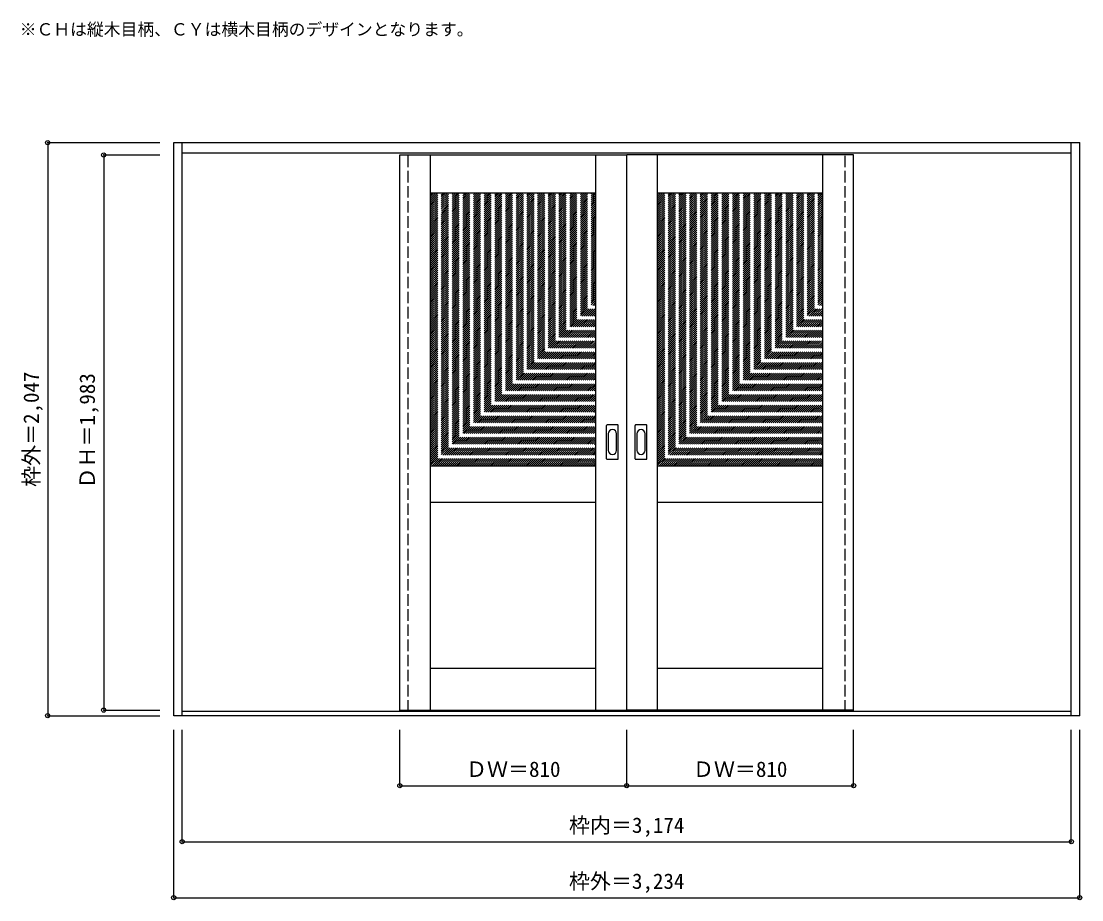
# Model space of a CAD drawing. Units: millimetres, scale not verified. Extents: x -2116 to 1670, y -1921 to 1217.
import ezdxf
from ezdxf.enums import TextEntityAlignment as Align

# ---------------------------------------------------------------- set-up
doc = ezdxf.new("R2010")
doc.units = ezdxf.units.MM
doc.header["$LTSCALE"] = 30
doc.header["$PDMODE"] = 32
doc.header["$PDSIZE"] = 15
doc.linetypes.add('DASHED1', pattern=[1.8, 1.2, -0.6])
for name, color, linetype in [('0-0', 4, 'DASHED1'), ('0-1_寸法', 7, 'Continuous'), ('0-2_文字', 7, 'Continuous')]:
    doc.layers.add(name, color=color, linetype=linetype)
doc.styles.add('ＭＳ ゴシック', font='')
doc.styles.get('ＭＳ ゴシック').set_extended_font_data('MS Gothic')

msp = doc.modelspace()

# ---------------------------------------------------------------- linework, layer by layer
at = {"layer": '0-0', "color": 3, "linetype": 'Continuous'}
for p, q in [((-1571.31, 783.44), (1662.69, 783.44)), ((-1571.31, -1263.56), (-1571.31, 783.44)), ((-1541.31, -1263.56), (-1541.31, 783.44)), ((1632.69, -1263.56), (1632.69, 783.44)), ((1662.69, -1263.56), (1662.69, 783.44)), ((-1541.31, 747.44), (1632.69, 747.44)), ((-764.31, -1243.56), (-764.31, 739.44)), ((-764.31, 739.44), (45.69, 739.44)), ((-654.31, -1243.56), (-654.31, 739.44)), ((-64.31, -1243.56), (-64.31, 739.44)), ((45.69, -1243.56), (45.69, 739.44)), ((855.69, 739.44), (45.69, 739.44)), ((155.69, -1243.56), (155.69, 739.44)), ((745.69, -1243.56), (745.69, 739.44)), ((855.69, -1243.56), (855.69, 739.44)), ((-654.31, 604.44), (-64.31, 604.44)), ((155.69, 604.44), (745.69, 604.44)), ((-26.31, -345.56), (-26.31, -226.56)), ((14.19, -225.06), (-24.81, -225.06)), ((15.69, -345.56), (15.69, -226.56)), ((75.69, -345.56), (75.69, -226.56)), ((116.19, -225.06), (77.19, -225.06)), ((117.69, -345.56), (117.69, -226.56)), ((-654.31, -370.56), (-64.31, -370.56)), ((-24.81, -347.06), (14.19, -347.06)), ((77.19, -347.06), (116.19, -347.06)), ((155.69, -370.56), (745.69, -370.56)), ((-654.31, -500.56), (-64.31, -500.56)), ((155.69, -500.56), (745.69, -500.56)), ((-654.31, -1093.56), (-64.31, -1093.56)), ((155.69, -1093.56), (745.69, -1093.56)), ((1632.69, -1248.56), (-1541.31, -1248.56)), ((-764.31, -1243.56), (45.69, -1243.56)), ((855.69, -1243.56), (45.69, -1243.56)), ((1662.69, -1263.56), (-1571.31, -1263.56))]:
    msp.add_line(p, q, dxfattribs=at)
at = {"layer": '0-0'}
for p, q in [((-764.31, -1248.56), (-764.31, 747.44)), ((-734.31, -1248.56), (-734.31, 747.44)), ((-734.31, -1243.56), (-734.31, 739.44)), ((825.69, -1248.56), (825.69, 747.44)), ((825.69, -1243.56), (825.69, 739.44)), ((855.69, -1248.56), (855.69, 747.44)), ((-654.31, 19.7), (-69.57, 604.44)), ((-654.31, 26.77), (-76.64, 604.44)), ((-654.31, 33.85), (-83.71, 604.44)), ((-654.31, 40.92), (-90.79, 604.44)), ((-654.31, 47.99), (-97.86, 604.44)), ((-654.31, 55.06), (-104.93, 604.44)), ((-654.31, 62.13), (-112, 604.44)), ((-654.31, 69.2), (-119.07, 604.44)), ((-654.31, 76.27), (-126.14, 604.44)), ((-654.31, 83.34), (-133.21, 604.44)), ((-654.31, 90.41), (-140.28, 604.44)), ((-654.31, 97.49), (-147.35, 604.44)), ((-654.31, 104.56), (-154.42, 604.44)), ((-654.31, 111.63), (-161.5, 604.44)), ((-654.31, 118.7), (-168.57, 604.44)), ((-654.31, 125.77), (-175.64, 604.44)), ((-654.31, 132.84), (-182.71, 604.44)), ((-654.31, 139.91), (-189.78, 604.44)), ((-654.31, 146.98), (-196.85, 604.44)), ((-654.31, 154.05), (-203.92, 604.44)), ((-654.31, 161.12), (-210.99, 604.44)), ((-654.31, 168.2), (-218.06, 604.44)), ((-654.31, 175.27), (-225.14, 604.44)), ((-654.31, 182.34), (-232.21, 604.44)), ((-654.31, 189.41), (-239.28, 604.44)), ((-654.31, 196.48), (-246.35, 604.44)), ((-654.31, 203.55), (-253.42, 604.44)), ((-654.31, 210.62), (-260.49, 604.44)), ((-654.31, 217.69), (-267.56, 604.44)), ((-654.31, 224.76), (-274.63, 604.44)), ((-654.31, 231.84), (-281.7, 604.44)), ((-654.31, 238.91), (-288.78, 604.44)), ((-654.31, 245.98), (-295.85, 604.44)), ((-654.31, 253.05), (-302.92, 604.44)), ((-654.31, 260.12), (-309.99, 604.44)), ((-654.31, 267.19), (-317.06, 604.44)), ((-654.31, 274.26), (-324.13, 604.44)), ((-654.31, 281.33), (-331.2, 604.44)), ((-654.31, 288.4), (-338.27, 604.44)), ((-654.31, 295.48), (-345.34, 604.44)), ((-654.31, 302.55), (-352.41, 604.44)), ((-654.31, 309.62), (-359.49, 604.44)), ((-654.31, 316.69), (-366.56, 604.44)), ((-654.31, 323.76), (-373.63, 604.44)), ((-654.31, 330.83), (-380.7, 604.44)), ((-654.31, 337.9), (-387.77, 604.44)), ((-654.31, 344.97), (-394.84, 604.44)), ((-654.31, 352.04), (-401.91, 604.44)), ((-654.31, 359.11), (-408.98, 604.44)), ((-654.31, 366.19), (-416.05, 604.44)), ((-654.31, 373.26), (-423.13, 604.44)), ((-654.31, 380.33), (-430.2, 604.44)), ((-654.31, 387.4), (-437.27, 604.44)), ((-654.31, 394.47), (-444.34, 604.44)), ((-654.31, 401.54), (-451.41, 604.44)), ((-654.31, 408.61), (-458.48, 604.44)), ((-654.31, 415.68), (-465.55, 604.44)), ((-654.31, 422.75), (-472.62, 604.44)), ((-654.31, 429.83), (-479.69, 604.44)), ((-654.31, 436.9), (-486.77, 604.44)), ((-654.31, 443.97), (-493.84, 604.44)), ((-654.31, 451.04), (-500.91, 604.44)), ((-654.31, 458.11), (-507.98, 604.44)), ((-654.31, 465.18), (-515.05, 604.44)), ((-654.31, 472.25), (-522.12, 604.44)), ((-654.31, 479.32), (-529.19, 604.44)), ((-654.31, 486.39), (-536.26, 604.44)), ((-654.31, 493.47), (-543.33, 604.44)), ((-654.31, 500.54), (-550.4, 604.44)), ((-654.31, 507.61), (-557.48, 604.44)), ((-654.31, 514.68), (-564.55, 604.44)), ((-654.31, 521.75), (-571.62, 604.44)), ((-654.31, 528.82), (-578.69, 604.44)), ((-654.31, 535.89), (-585.76, 604.44)), ((-654.31, 542.96), (-592.83, 604.44)), ((-654.31, 550.03), (-599.9, 604.44)), ((-654.31, 557.1), (-606.97, 604.44)), ((-654.31, 564.18), (-614.04, 604.44)), ((-654.31, 571.25), (-621.12, 604.44)), ((-654.31, 578.32), (-628.19, 604.44)), ((-654.31, 585.39), (-635.26, 604.44)), ((-654.31, 592.46), (-642.33, 604.44)), ((-654.31, 599.53), (-649.4, 604.44)), ((-654.31, 12.63), (-64.31, 602.63)), ((-654.31, 5.56), (-64.31, 595.56)), ((-654.31, -1.51), (-64.31, 588.49)), ((-654.31, -8.58), (-64.31, 581.42)), ((-654.31, -15.65), (-64.31, 574.35)), ((155.69, 19.7), (740.43, 604.44)), ((155.69, 26.77), (733.36, 604.44)), ((155.69, 33.85), (726.29, 604.44)), ((155.69, 40.92), (719.21, 604.44)), ((155.69, 47.99), (712.14, 604.44)), ((155.69, 55.06), (705.07, 604.44)), ((155.69, 62.13), (698, 604.44)), ((155.69, 69.2), (690.93, 604.44)), ((155.69, 76.27), (683.86, 604.44)), ((155.69, 83.34), (676.79, 604.44)), ((155.69, 90.41), (669.72, 604.44)), ((155.69, 97.49), (662.65, 604.44)), ((155.69, 104.56), (655.58, 604.44)), ((155.69, 111.63), (648.5, 604.44)), ((155.69, 118.7), (641.43, 604.44)), ((155.69, 125.77), (634.36, 604.44)), ((155.69, 132.84), (627.29, 604.44)), ((155.69, 139.91), (620.22, 604.44)), ((155.69, 146.98), (613.15, 604.44)), ((155.69, 154.05), (606.08, 604.44)), ((155.69, 161.12), (599.01, 604.44)), ((155.69, 168.2), (591.94, 604.44)), ((155.69, 175.27), (584.86, 604.44)), ((155.69, 182.34), (577.79, 604.44)), ((155.69, 189.41), (570.72, 604.44)), ((155.69, 196.48), (563.65, 604.44)), ((155.69, 203.55), (556.58, 604.44)), ((155.69, 210.62), (549.51, 604.44)), ((155.69, 217.69), (542.44, 604.44)), ((155.69, 224.76), (535.37, 604.44)), ((155.69, 231.84), (528.3, 604.44)), ((155.69, 238.91), (521.22, 604.44)), ((155.69, 245.98), (514.15, 604.44)), ((155.69, 253.05), (507.08, 604.44)), ((155.69, 260.12), (500.01, 604.44)), ((155.69, 267.19), (492.94, 604.44)), ((155.69, 274.26), (485.87, 604.44)), ((155.69, 281.33), (478.8, 604.44)), ((155.69, 288.4), (471.73, 604.44)), ((155.69, 295.48), (464.66, 604.44)), ((155.69, 302.55), (457.59, 604.44)), ((155.69, 309.62), (450.51, 604.44)), ((155.69, 316.69), (443.44, 604.44)), ((155.69, 323.76), (436.37, 604.44)), ((155.69, 330.83), (429.3, 604.44)), ((155.69, 337.9), (422.23, 604.44)), ((155.69, 344.97), (415.16, 604.44)), ((155.69, 352.04), (408.09, 604.44)), ((155.69, 359.11), (401.02, 604.44)), ((155.69, 366.19), (393.95, 604.44)), ((155.69, 373.26), (386.87, 604.44)), ((155.69, 380.33), (379.8, 604.44)), ((155.69, 387.4), (372.73, 604.44)), ((155.69, 394.47), (365.66, 604.44)), ((155.69, 401.54), (358.59, 604.44)), ((155.69, 408.61), (351.52, 604.44)), ((155.69, 415.68), (344.45, 604.44)), ((155.69, 422.75), (337.38, 604.44)), ((155.69, 429.83), (330.31, 604.44)), ((155.69, 436.9), (323.23, 604.44)), ((155.69, 443.97), (316.16, 604.44)), ((155.69, 451.04), (309.09, 604.44)), ((155.69, 458.11), (302.02, 604.44)), ((155.69, 465.18), (294.95, 604.44)), ((155.69, 472.25), (287.88, 604.44)), ((155.69, 479.32), (280.81, 604.44)), ((155.69, 486.39), (273.74, 604.44)), ((155.69, 493.47), (266.67, 604.44)), ((155.69, 500.54), (259.6, 604.44)), ((155.69, 507.61), (252.52, 604.44)), ((155.69, 514.68), (245.45, 604.44)), ((155.69, 521.75), (238.38, 604.44)), ((155.69, 528.82), (231.31, 604.44)), ((155.69, 535.89), (224.24, 604.44)), ((155.69, 542.96), (217.17, 604.44)), ((155.69, 550.03), (210.1, 604.44)), ((155.69, 557.1), (203.03, 604.44)), ((155.69, 564.18), (195.96, 604.44)), ((155.69, 571.25), (188.88, 604.44)), ((155.69, 578.32), (181.81, 604.44)), ((155.69, 585.39), (174.74, 604.44)), ((155.69, 592.46), (167.67, 604.44)), ((155.69, 599.53), (160.6, 604.44)), ((155.69, 12.63), (745.69, 602.63)), ((155.69, 5.56), (745.69, 595.56)), ((155.69, -1.51), (745.69, 588.49)), ((155.69, -8.58), (745.69, 581.42)), ((155.69, -15.65), (745.69, 574.35)), ((-654.31, -22.72), (-64.31, 567.28)), ((-654.31, -29.79), (-64.31, 560.21)), ((-654.31, -36.87), (-64.31, 553.13)), ((-654.31, -43.94), (-64.31, 546.06)), ((-654.31, -51.01), (-64.31, 538.99)), ((-654.31, -58.08), (-64.31, 531.92)), ((155.69, -22.72), (745.69, 567.28)), ((155.69, -29.79), (745.69, 560.21)), ((155.69, -36.87), (745.69, 553.13)), ((155.69, -43.94), (745.69, 546.06)), ((155.69, -51.01), (745.69, 538.99)), ((155.69, -58.08), (745.69, 531.92)), ((-654.31, -65.15), (-64.31, 524.85)), ((-654.31, -72.22), (-64.31, 517.78)), ((-654.31, -79.29), (-64.31, 510.71)), ((-654.31, -86.36), (-64.31, 503.64)), ((-654.31, -93.43), (-64.31, 496.57)), ((155.69, -65.15), (745.69, 524.85)), ((155.69, -72.22), (745.69, 517.78)), ((155.69, -79.29), (745.69, 510.71)), ((155.69, -86.36), (745.69, 503.64)), ((155.69, -93.43), (745.69, 496.57)), ((-654.31, -100.5), (-64.31, 489.5)), ((-654.31, -107.58), (-64.31, 482.42)), ((-654.31, -114.65), (-64.31, 475.35)), ((-654.31, -121.72), (-64.31, 468.28)), ((-654.31, -128.79), (-64.31, 461.21)), ((155.69, -100.5), (745.69, 489.5)), ((155.69, -107.58), (745.69, 482.42)), ((155.69, -114.65), (745.69, 475.35)), ((155.69, -121.72), (745.69, 468.28)), ((155.69, -128.79), (745.69, 461.21)), ((-654.31, -135.86), (-64.31, 454.14)), ((-654.31, -142.93), (-64.31, 447.07)), ((-654.31, -150), (-64.31, 440)), ((-654.31, -157.07), (-64.31, 432.93)), ((-654.31, -164.14), (-64.31, 425.86)), ((-654.31, -171.22), (-64.31, 418.78)), ((155.69, -135.86), (745.69, 454.14)), ((155.69, -142.93), (745.69, 447.07)), ((155.69, -150), (745.69, 440)), ((155.69, -157.07), (745.69, 432.93)), ((155.69, -164.14), (745.69, 425.86)), ((155.69, -171.22), (745.69, 418.78)), ((-654.31, -178.29), (-64.31, 411.71)), ((-654.31, -185.36), (-64.31, 404.64)), ((-654.31, -192.43), (-64.31, 397.57)), ((-654.31, -199.5), (-64.31, 390.5)), ((-654.31, -206.57), (-64.31, 383.43)), ((155.69, -178.29), (745.69, 411.71)), ((155.69, -185.36), (745.69, 404.64)), ((155.69, -192.43), (745.69, 397.57)), ((155.69, -199.5), (745.69, 390.5)), ((155.69, -206.57), (745.69, 383.43)), ((-654.31, -213.64), (-64.31, 376.36)), ((-654.31, -220.71), (-64.31, 369.29)), ((-654.31, -227.78), (-64.31, 362.22)), ((-654.31, -234.85), (-64.31, 355.15)), ((-654.31, -241.93), (-64.31, 348.07)), ((-654.31, -249), (-64.31, 341)), ((155.69, -213.64), (745.69, 376.36)), ((155.69, -220.71), (745.69, 369.29)), ((155.69, -227.78), (745.69, 362.22)), ((155.69, -234.85), (745.69, 355.15)), ((155.69, -241.93), (745.69, 348.07)), ((155.69, -249), (745.69, 341)), ((-654.31, -256.07), (-64.31, 333.93)), ((-654.31, -263.14), (-64.31, 326.86)), ((-654.31, -270.21), (-64.31, 319.79)), ((-654.31, -277.28), (-64.31, 312.72)), ((-654.31, -284.35), (-64.31, 305.65)), ((155.69, -256.07), (745.69, 333.93)), ((155.69, -263.14), (745.69, 326.86)), ((155.69, -270.21), (745.69, 319.79)), ((155.69, -277.28), (745.69, 312.72)), ((155.69, -284.35), (745.69, 305.65)), ((-654.31, -291.42), (-64.31, 298.58)), ((-654.31, -298.49), (-64.31, 291.51)), ((-654.31, -305.57), (-64.31, 284.43)), ((-654.31, -312.64), (-64.31, 277.36)), ((-654.31, -319.71), (-64.31, 270.29)), ((155.69, -291.42), (745.69, 298.58)), ((155.69, -298.49), (745.69, 291.51)), ((155.69, -305.57), (745.69, 284.43)), ((155.69, -312.64), (745.69, 277.36)), ((155.69, -319.71), (745.69, 270.29)), ((-654.31, -326.78), (-64.31, 263.22)), ((-654.31, -333.85), (-64.31, 256.15)), ((-654.31, -340.92), (-64.31, 249.08)), ((-654.31, -347.99), (-64.31, 242.01)), ((-654.31, -355.06), (-64.31, 234.94)), ((-654.31, -362.13), (-64.31, 227.87)), ((155.69, -326.78), (745.69, 263.22)), ((155.69, -333.85), (745.69, 256.15)), ((155.69, -340.92), (745.69, 249.08)), ((155.69, -347.99), (745.69, 242.01)), ((155.69, -355.06), (745.69, 234.94)), ((155.69, -362.13), (745.69, 227.87)), ((-654.31, -369.21), (-64.31, 220.79)), ((-648.59, -370.56), (-64.31, 213.72)), ((-641.52, -370.56), (-64.31, 206.65)), ((-634.45, -370.56), (-64.31, 199.58)), ((-627.38, -370.56), (-64.31, 192.51)), ((155.69, -369.21), (745.69, 220.79)), ((161.41, -370.56), (745.69, 213.72)), ((168.48, -370.56), (745.69, 206.65)), ((175.55, -370.56), (745.69, 199.58)), ((182.62, -370.56), (745.69, 192.51)), ((-620.31, -370.56), (-64.31, 185.44)), ((-613.24, -370.56), (-64.31, 178.37)), ((-606.17, -370.56), (-64.31, 171.3)), ((-599.09, -370.56), (-64.31, 164.23)), ((-592.02, -370.56), (-64.31, 157.16)), ((189.69, -370.56), (745.69, 185.44)), ((196.76, -370.56), (745.69, 178.37)), ((203.83, -370.56), (745.69, 171.3)), ((210.91, -370.56), (745.69, 164.23)), ((217.98, -370.56), (745.69, 157.16)), ((-584.95, -370.56), (-64.31, 150.08)), ((-577.88, -370.56), (-64.31, 143.01)), ((-570.81, -370.56), (-64.31, 135.94)), ((-563.74, -370.56), (-64.31, 128.87)), ((-556.67, -370.56), (-64.31, 121.8)), ((-549.6, -370.56), (-64.31, 114.73)), ((225.05, -370.56), (745.69, 150.08)), ((232.12, -370.56), (745.69, 143.01)), ((239.19, -370.56), (745.69, 135.94)), ((246.26, -370.56), (745.69, 128.87)), ((253.33, -370.56), (745.69, 121.8)), ((260.4, -370.56), (745.69, 114.73)), ((-542.53, -370.56), (-64.31, 107.66)), ((-535.46, -370.56), (-64.31, 100.59)), ((-528.38, -370.56), (-64.31, 93.52)), ((-521.31, -370.56), (-64.31, 86.44)), ((-514.24, -370.56), (-64.31, 79.37)), ((267.47, -370.56), (745.69, 107.66)), ((274.54, -370.56), (745.69, 100.59)), ((281.62, -370.56), (745.69, 93.52)), ((288.69, -370.56), (745.69, 86.44)), ((295.76, -370.56), (745.69, 79.37)), ((-507.17, -370.56), (-64.31, 72.3)), ((-500.1, -370.56), (-64.31, 65.23)), ((-493.03, -370.56), (-64.31, 58.16)), ((-485.96, -370.56), (-64.31, 51.09)), ((-478.89, -370.56), (-64.31, 44.02)), ((302.83, -370.56), (745.69, 72.3)), ((309.9, -370.56), (745.69, 65.23)), ((316.97, -370.56), (745.69, 58.16)), ((324.04, -370.56), (745.69, 51.09)), ((331.11, -370.56), (745.69, 44.02)), ((-471.82, -370.56), (-64.31, 36.95)), ((-464.74, -370.56), (-64.31, 29.88)), ((-457.67, -370.56), (-64.31, 22.8)), ((-450.6, -370.56), (-64.31, 15.73)), ((-443.53, -370.56), (-64.31, 8.66)), ((-436.46, -370.56), (-64.31, 1.59)), ((338.18, -370.56), (745.69, 36.95)), ((345.26, -370.56), (745.69, 29.88)), ((352.33, -370.56), (745.69, 22.8)), ((359.4, -370.56), (745.69, 15.73)), ((366.47, -370.56), (745.69, 8.66)), ((373.54, -370.56), (745.69, 1.59)), ((-429.39, -370.56), (-64.31, -5.48)), ((-422.32, -370.56), (-64.31, -12.55)), ((-415.25, -370.56), (-64.31, -19.62)), ((-408.18, -370.56), (-64.31, -26.69)), ((-401.1, -370.56), (-64.31, -33.76)), ((380.61, -370.56), (745.69, -5.48)), ((387.68, -370.56), (745.69, -12.55)), ((394.75, -370.56), (745.69, -19.62)), ((401.82, -370.56), (745.69, -26.69)), ((408.9, -370.56), (745.69, -33.76)), ((-394.03, -370.56), (-64.31, -40.83)), ((-386.96, -370.56), (-64.31, -47.91)), ((-379.89, -370.56), (-64.31, -54.98)), ((-372.82, -370.56), (-64.31, -62.05)), ((-365.75, -370.56), (-64.31, -69.12)), ((415.97, -370.56), (745.69, -40.83)), ((423.04, -370.56), (745.69, -47.91)), ((430.11, -370.56), (745.69, -54.98)), ((437.18, -370.56), (745.69, -62.05)), ((444.25, -370.56), (745.69, -69.12)), ((-358.68, -370.56), (-64.31, -76.19)), ((-351.61, -370.56), (-64.31, -83.26)), ((-344.54, -370.56), (-64.31, -90.33)), ((-337.47, -370.56), (-64.31, -97.4)), ((-330.39, -370.56), (-64.31, -104.47)), ((-323.32, -370.56), (-64.31, -111.55)), ((451.32, -370.56), (745.69, -76.19)), ((458.39, -370.56), (745.69, -83.26)), ((465.46, -370.56), (745.69, -90.33)), ((472.53, -370.56), (745.69, -97.4)), ((479.61, -370.56), (745.69, -104.47)), ((486.68, -370.56), (745.69, -111.55)), ((-316.25, -370.56), (-64.31, -118.62)), ((-309.18, -370.56), (-64.31, -125.69)), ((-302.11, -370.56), (-64.31, -132.76)), ((-295.04, -370.56), (-64.31, -139.83)), ((-287.97, -370.56), (-64.31, -146.9)), ((493.75, -370.56), (745.69, -118.62)), ((500.82, -370.56), (745.69, -125.69)), ((507.89, -370.56), (745.69, -132.76)), ((514.96, -370.56), (745.69, -139.83)), ((522.03, -370.56), (745.69, -146.9)), ((-280.9, -370.56), (-64.31, -153.97)), ((-273.83, -370.56), (-64.31, -161.04)), ((-266.75, -370.56), (-64.31, -168.11)), ((-259.68, -370.56), (-64.31, -175.19)), ((-252.61, -370.56), (-64.31, -182.26)), ((529.1, -370.56), (745.69, -153.97)), ((536.17, -370.56), (745.69, -161.04)), ((543.25, -370.56), (745.69, -168.11)), ((550.32, -370.56), (745.69, -175.19)), ((557.39, -370.56), (745.69, -182.26)), ((-245.54, -370.56), (-64.31, -189.33)), ((-238.47, -370.56), (-64.31, -196.4)), ((-231.4, -370.56), (-64.31, -203.47)), ((-224.33, -370.56), (-64.31, -210.54)), ((-217.26, -370.56), (-64.31, -217.61)), ((-210.19, -370.56), (-64.31, -224.68)), ((564.46, -370.56), (745.69, -189.33)), ((571.53, -370.56), (745.69, -196.4)), ((578.6, -370.56), (745.69, -203.47)), ((585.67, -370.56), (745.69, -210.54)), ((592.74, -370.56), (745.69, -217.61)), ((599.81, -370.56), (745.69, -224.68)), ((-203.11, -370.56), (-64.31, -231.75)), ((-196.04, -370.56), (-64.31, -238.82)), ((-188.97, -370.56), (-64.31, -245.9)), ((-181.9, -370.56), (-64.31, -252.97)), ((-174.83, -370.56), (-64.31, -260.04)), ((606.89, -370.56), (745.69, -231.75)), ((613.96, -370.56), (745.69, -238.82)), ((621.03, -370.56), (745.69, -245.9)), ((628.1, -370.56), (745.69, -252.97)), ((635.17, -370.56), (745.69, -260.04)), ((-167.76, -370.56), (-64.31, -267.11)), ((-160.69, -370.56), (-64.31, -274.18)), ((-153.62, -370.56), (-64.31, -281.25)), ((-146.55, -370.56), (-64.31, -288.32)), ((-139.48, -370.56), (-64.31, -295.39)), ((-132.4, -370.56), (-64.31, -302.46)), ((642.24, -370.56), (745.69, -267.11)), ((649.31, -370.56), (745.69, -274.18)), ((656.38, -370.56), (745.69, -281.25)), ((663.45, -370.56), (745.69, -288.32)), ((670.52, -370.56), (745.69, -295.39)), ((677.6, -370.56), (745.69, -302.46)), ((-125.33, -370.56), (-64.31, -309.54)), ((-118.26, -370.56), (-64.31, -316.61)), ((-111.19, -370.56), (-64.31, -323.68)), ((-104.12, -370.56), (-64.31, -330.75)), ((-97.05, -370.56), (-64.31, -337.82)), ((684.67, -370.56), (745.69, -309.54)), ((691.74, -370.56), (745.69, -316.61)), ((698.81, -370.56), (745.69, -323.68)), ((705.88, -370.56), (745.69, -330.75)), ((712.95, -370.56), (745.69, -337.82)), ((-89.98, -370.56), (-64.31, -344.89)), ((-82.91, -370.56), (-64.31, -351.96)), ((-75.84, -370.56), (-64.31, -359.03)), ((-68.76, -370.56), (-64.31, -366.1)), ((720.02, -370.56), (745.69, -344.89)), ((727.09, -370.56), (745.69, -351.96)), ((734.16, -370.56), (745.69, -359.03)), ((741.24, -370.56), (745.69, -366.1))]:
    msp.add_line(p, q, dxfattribs=at)
at = {"layer": '0-0', "color": 7, "linetype": 'Continuous'}
for p, q in [((-20.31, -256.46), (-20.31, -315.66)), ((9.69, -315.66), (9.69, -256.46)), ((81.69, -256.46), (81.69, -315.66)), ((111.69, -315.66), (111.69, -256.46))]:
    msp.add_line(p, q, dxfattribs=at)
at = {"layer": '0-0', "color": 3, "linetype": 'Continuous'}
for centre, start, end in [((-24.81, -226.56), 90, 180), ((14.19, -226.56), 0, 90), ((77.19, -226.56), 90, 180), ((116.19, -226.56), 0, 90), ((-24.81, -345.56), 180, 270), ((14.19, -345.56), 270, 0), ((77.19, -345.56), 180, 270), ((116.19, -345.56), 270, 0)]:
    msp.add_arc(centre, 1.5, start, end, dxfattribs=at)
at = {"layer": '0-0', "color": 7, "linetype": 'Continuous'}
for centre, start, end in [((-5.31, -256.46), 0, 180), ((96.69, -256.46), 0, 180), ((-5.31, -315.66), 180, 0), ((96.69, -315.66), 180, 0)]:
    msp.add_arc(centre, 15, start, end, dxfattribs=at)
at = {"layer": '0-1_寸法', "color": 4}
for p, q in [((-2021.31, 783.44), (-1621.31, 783.44)), ((-1821.31, 739.44), (-1821.31, -1243.56)), ((-1821.31, 739.44), (-1621.31, 739.44)), ((-1821.31, -1243.56), (-1621.31, -1243.56)), ((-1571.31, -1913.56), (-1571.31, -1313.56)), ((-1541.31, -1713.56), (-1541.31, -1313.56)), ((-764.31, -1513.56), (-764.31, -1313.56)), ((45.69, -1513.56), (45.69, -1313.56)), ((855.69, -1513.56), (855.69, -1313.56)), ((-764.31, -1513.56), (855.69, -1513.56))]:
    msp.add_line(p, q, dxfattribs=at)
for points in [[(-2021.31, 783.44), (-2021.31, -1263.56), (-1621.31, -1263.56)], [(-1571.31, -1913.56), (1662.69, -1913.56), (1662.69, -1313.56)], [(-1541.31, -1713.56), (1632.69, -1713.56), (1632.69, -1313.56)]]:
    msp.add_lwpolyline(points, dxfattribs=at)
at = {"layer": '0-1_寸法'}
for p in [(-2021.31, 783.44), (-1821.31, 739.44), (-1821.31, -1243.56), (-2021.31, -1263.56), (-764.31, -1513.56), (45.69, -1513.56), (855.69, -1513.56), (-1541.31, -1713.56), (1632.69, -1713.56), (-1571.31, -1913.56), (1662.69, -1913.56)]:
    msp.add_point(p, dxfattribs=at)

# ---------------------------------------------------------------- texts
at = {"layer": '0-1_寸法', "style": 'ＭＳ ゴシック'}
for s, p in [('枠外＝2,047', (-2036.31, -446.31)), ('ＤＨ＝1,983', (-1836.31, -452.31))]:
    msp.add_text(s, height=54.99, rotation=90, dxfattribs=at).set_placement(p, align=Align.BOTTOM_LEFT)
for s, p in [('ＤＷ＝810', (-528.06, -1498.56)), ('ＤＷ＝810', (281.94, -1498.56)), ('枠内＝3,174', (-160.56, -1698.56)), ('枠外＝3,234', (-160.56, -1898.56))]:
    msp.add_text(s, height=54.99, dxfattribs=at).set_placement(p, align=Align.BOTTOM_LEFT)
at = {"layer": '0-2_文字', "style": 'ＭＳ ゴシック'}
msp.add_text('※ＣＨは縦木目柄、ＣＹは横木目柄のデザインとなります。', height=43.99, dxfattribs=at).set_placement((-2121.31, 1152.81), align=Align.BOTTOM_LEFT)

doc.saveas('drawing.dxf')
